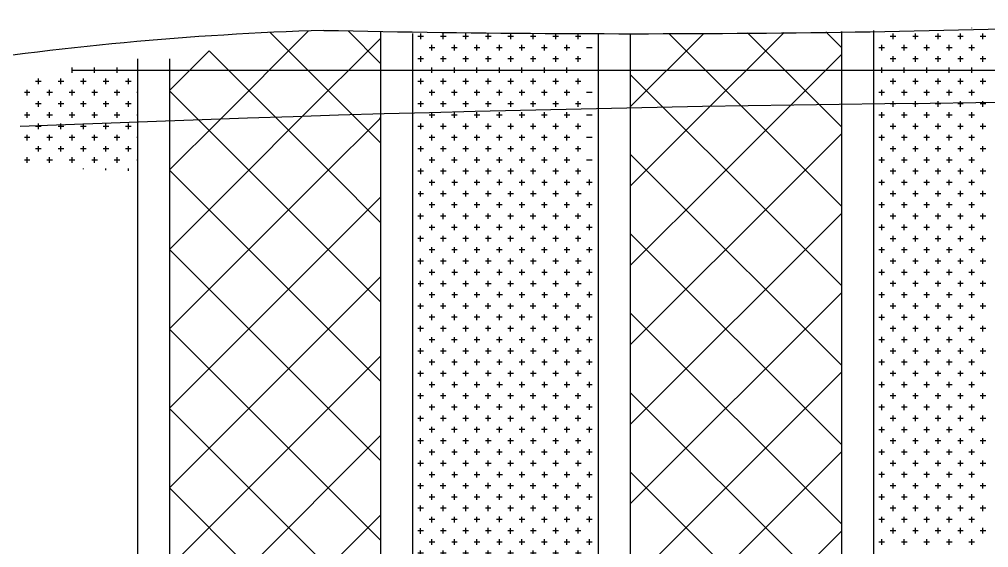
# Model space of a CAD drawing. Header units: inches. Extents: x 18.5 to 61, y 8.5 to 33.3.
# Drawn here: x 34.1902 to 34.6891, y 27.7545 to 28.0267 of the extents above; entities that cross this region are included whole.
import ezdxf

# ---------------------------------------------------------------- set-up
doc = ezdxf.new("R2010")
doc.units = ezdxf.units.IN
doc.header["$MEASUREMENT"] = 0
for name, color, linetype in [('02', 2, 'Continuous'), ('4', 4, 'Continuous'), ('8', 8, 'Continuous')]:
    doc.layers.add(name, color=color, linetype=linetype)

msp = doc.modelspace()

# ---------------------------------------------------------------- hatches: boundary and pattern name
at = {"layer": '8'}
h = msp.add_hatch(dxfattribs=at)
h.set_pattern_fill('CROSS', color=256, scale=0.023152, style=0)
h.set_pattern_definition([(180, (276.7793874, 181.936299), (-0.00578793024, 0.00578793024), [0.00289396512, -0.00868189535]), (90, (276.7779404, 181.934852), (0.00578793024, 0.00578793024), [0.00289396512, -0.00868189535])])
h.paths.add_polyline_path([(34.39261, 27.94621), (34.45108, 27.94524), (34.48817, 27.94498), (34.48817, 27.47433), (34.39261, 27.47433)])

# ---------------------------------------------------------------- linework, layer by layer
at = {"layer": '02'}
for p, q in [((34.68039, 28.02221), (34.68039, 28.02229)), ((34.29297, 27.97465), (34.33909, 28.02077)), ((34.36372, 27.97545), (34.31923, 28.01994)), ((34.33446, 27.97521), (34.37614, 28.01689)), ((34.37614, 28.00396), (34.35936, 28.02074)), ((34.37614, 28.02039), (34.37614, 27.47433)), ((34.39261, 28.01933), (34.39261, 27.47433)), ((34.39823, 28.01787), (34.39534, 28.01787)), ((34.39679, 28.01642), (34.39679, 28.01932)), ((34.40981, 28.01787), (34.40691, 28.01787)), ((34.40836, 28.01642), (34.40836, 28.01932)), ((34.42138, 28.01787), (34.41849, 28.01787)), ((34.41994, 28.01642), (34.41994, 28.01932)), ((34.43296, 28.01787), (34.43007, 28.01787)), ((34.43151, 28.01642), (34.43151, 28.01932)), ((34.44454, 28.01787), (34.44164, 28.01787)), ((34.44309, 28.01642), (34.44309, 28.01932)), ((34.45611, 28.01787), (34.45322, 28.01787)), ((34.45467, 28.01642), (34.45467, 28.01932)), ((34.46769, 28.01787), (34.46479, 28.01787)), ((34.46624, 28.01642), (34.46624, 28.01931)), ((34.47926, 28.01787), (34.47637, 28.01787)), ((34.47782, 28.01642), (34.47782, 28.01927)), ((34.48817, 28.01787), (34.48795, 28.01787)), ((34.48817, 28.01933), (34.48817, 27.47433)), ((34.50465, 27.9817), (34.54242, 28.01947)), ((34.50465, 28.01933), (34.50465, 27.47433)), ((34.56929, 27.97451), (34.52446, 28.01934)), ((34.53793, 27.97405), (34.58386, 28.01998)), ((34.60962, 27.97511), (34.56502, 28.01971)), ((34.61339, 28.01227), (34.6053, 28.02035)), ((34.61339, 28.02052), (34.61339, 27.47433)), ((34.62987, 28.02088), (34.62987, 27.47433)), ((34.64133, 28.01787), (34.63843, 28.01787)), ((34.63988, 28.01642), (34.63988, 28.01932)), ((34.6529, 28.01787), (34.65001, 28.01787)), ((34.65145, 28.01642), (34.65145, 28.01932)), ((34.66448, 28.01787), (34.66158, 28.01787)), ((34.66303, 28.01642), (34.66303, 28.01932)), ((34.67605, 28.01787), (34.67316, 28.01787)), ((34.67461, 28.01642), (34.67461, 28.01932)), ((34.68763, 28.01787), (34.68474, 28.01787)), ((34.68618, 28.01642), (34.68618, 28.01932)), ((34.40402, 28.01208), (34.40113, 28.01208)), ((34.40257, 28.01064), (34.40257, 28.01353)), ((34.4156, 28.01208), (34.4127, 28.01208)), ((34.41415, 28.01064), (34.41415, 28.01353)), ((34.42717, 28.01208), (34.42428, 28.01208)), ((34.42573, 28.01064), (34.42573, 28.01353)), ((34.43875, 28.01208), (34.43585, 28.01208)), ((34.4373, 28.01064), (34.4373, 28.01353)), ((34.45032, 28.01208), (34.44743, 28.01208)), ((34.44888, 28.01064), (34.44888, 28.01353)), ((34.4619, 28.01208), (34.45901, 28.01208)), ((34.46045, 28.01064), (34.46045, 28.01353)), ((34.47348, 28.01208), (34.47058, 28.01208)), ((34.47203, 28.01064), (34.47203, 28.01353)), ((34.48505, 28.01208), (34.48216, 28.01208)), ((34.63554, 28.01208), (34.63264, 28.01208)), ((34.63409, 28.01064), (34.63409, 28.01353)), ((34.64711, 28.01208), (34.64422, 28.01208)), ((34.64567, 28.01064), (34.64567, 28.01353)), ((34.65869, 28.01208), (34.6558, 28.01208)), ((34.65724, 28.01064), (34.65724, 28.01353)), ((34.67027, 28.01208), (34.66737, 28.01208)), ((34.66882, 28.01064), (34.66882, 28.01353)), ((34.68184, 28.01208), (34.67895, 28.01208)), ((34.68039, 28.01064), (34.68039, 28.01353)), ((34.25092, 28.0064), (34.25092, 27.47433)), ((34.26739, 27.99), (34.28782, 28.01043)), ((34.32316, 27.97509), (34.28782, 28.01043)), ((34.39679, 28.00485), (34.39679, 28.00774)), ((34.40836, 28.00485), (34.40836, 28.00774)), ((34.41994, 28.00485), (34.41994, 28.00774)), ((34.43151, 28.00485), (34.43151, 28.00774)), ((34.44309, 28.00485), (34.44309, 28.00774)), ((34.45467, 28.00485), (34.45467, 28.00774)), ((34.46624, 28.00485), (34.46624, 28.00774)), ((34.47782, 28.00485), (34.47782, 28.00774)), ((34.5795, 27.97469), (34.61339, 28.00859)), ((34.63988, 28.00485), (34.63988, 28.00774)), ((34.65145, 28.00485), (34.65145, 28.00774)), ((34.66303, 28.00485), (34.66303, 28.00774)), ((34.67461, 28.00485), (34.67461, 28.00774)), ((34.68618, 28.00485), (34.68618, 28.00774)), ((34.21736, 27.99906), (34.21736, 28.00195)), ((34.22894, 27.99906), (34.22894, 28.00195)), ((34.24051, 27.99906), (34.24051, 28.00195)), ((34.26739, 28.00629), (34.26739, 27.47433)), ((34.39823, 28.00629), (34.39534, 28.00629)), ((34.40257, 27.99906), (34.40257, 28.00195)), ((34.40981, 28.00629), (34.40691, 28.00629)), ((34.41415, 27.99906), (34.41415, 28.00195)), ((34.42138, 28.00629), (34.41849, 28.00629)), ((34.42573, 27.99906), (34.42573, 28.00195)), ((34.43296, 28.00629), (34.43007, 28.00629)), ((34.4373, 27.99906), (34.4373, 28.00195)), ((34.44454, 28.00629), (34.44164, 28.00629)), ((34.44888, 27.99906), (34.44888, 28.00195)), ((34.45611, 28.00629), (34.45322, 28.00629)), ((34.46045, 27.99906), (34.46045, 28.00195)), ((34.46769, 28.00629), (34.46479, 28.00629)), ((34.47203, 27.99906), (34.47203, 28.00195)), ((34.47926, 28.00629), (34.47637, 28.00629)), ((34.48817, 28.00629), (34.48795, 28.00629)), ((34.63409, 27.99906), (34.63409, 28.00195)), ((34.64133, 28.00629), (34.63843, 28.00629)), ((34.64567, 27.99906), (34.64567, 28.00195)), ((34.6529, 28.00629), (34.65001, 28.00629)), ((34.65724, 27.99906), (34.65724, 28.00195)), ((34.66448, 28.00629), (34.66158, 28.00629)), ((34.66882, 27.99906), (34.66882, 28.00195)), ((34.67605, 28.00629), (34.67316, 28.00629)), ((34.68039, 27.99906), (34.68039, 28.00195)), ((34.68763, 28.00629), (34.68474, 28.00629)), ((34.21736, 28.00057), (35.42063, 28.00057)), ((34.52863, 27.97424), (34.50465, 27.99823)), ((34.20144, 27.99472), (34.19855, 27.99472)), ((34.2, 27.99327), (34.2, 27.99617)), ((34.21302, 27.99472), (34.21013, 27.99472)), ((34.21157, 27.99327), (34.21157, 27.99617)), ((34.2246, 27.99472), (34.2217, 27.99472)), ((34.22315, 27.99327), (34.22315, 27.99617)), ((34.23617, 27.99472), (34.23328, 27.99472)), ((34.23472, 27.99327), (34.23472, 27.99617)), ((34.24775, 27.99472), (34.24485, 27.99472)), ((34.2463, 27.99327), (34.2463, 27.99617)), ((34.39823, 27.99472), (34.39534, 27.99472)), ((34.39679, 27.99327), (34.39679, 27.99617)), ((34.40981, 27.99472), (34.40691, 27.99472)), ((34.40836, 27.99327), (34.40836, 27.99617)), ((34.42138, 27.99472), (34.41849, 27.99472)), ((34.41994, 27.99327), (34.41994, 27.99617)), ((34.43296, 27.99472), (34.43007, 27.99472)), ((34.43151, 27.99327), (34.43151, 27.99617)), ((34.44454, 27.99472), (34.44164, 27.99472)), ((34.44309, 27.99327), (34.44309, 27.99617)), ((34.45611, 27.99472), (34.45322, 27.99472)), ((34.45467, 27.99327), (34.45467, 27.99617)), ((34.46769, 27.99472), (34.46479, 27.99472)), ((34.46624, 27.99327), (34.46624, 27.99617)), ((34.47926, 27.99472), (34.47637, 27.99472)), ((34.47782, 27.99327), (34.47782, 27.99617)), ((34.48817, 27.99472), (34.48795, 27.99472)), ((34.64133, 27.99472), (34.63843, 27.99472)), ((34.63988, 27.99327), (34.63988, 27.99617)), ((34.6529, 27.99472), (34.65001, 27.99472)), ((34.65145, 27.99327), (34.65145, 27.99617)), ((34.66448, 27.99472), (34.66158, 27.99472)), ((34.66303, 27.99327), (34.66303, 27.99617)), ((34.67605, 27.99472), (34.67316, 27.99472)), ((34.67461, 27.99327), (34.67461, 27.99617)), ((34.68763, 27.99472), (34.68474, 27.99472)), ((34.68618, 27.99327), (34.68618, 27.99617)), ((34.19566, 27.98893), (34.19276, 27.98893)), ((34.19421, 27.98748), (34.19421, 27.99038)), ((34.20723, 27.98893), (34.20434, 27.98893)), ((34.20578, 27.98748), (34.20578, 27.99038)), ((34.21881, 27.98893), (34.21591, 27.98893)), ((34.21736, 27.98748), (34.21736, 27.99038)), ((34.23038, 27.98893), (34.22749, 27.98893)), ((34.22894, 27.98748), (34.22894, 27.99038)), ((34.24196, 27.98893), (34.23906, 27.98893)), ((34.24051, 27.98748), (34.24051, 27.99038)), ((34.25092, 27.98893), (34.25064, 27.98893)), ((34.28285, 27.97447), (34.26739, 27.98992)), ((34.40402, 27.98893), (34.40113, 27.98893)), ((34.40257, 27.98748), (34.40257, 27.99038)), ((34.4156, 27.98893), (34.4127, 27.98893)), ((34.41415, 27.98748), (34.41415, 27.99038)), ((34.42717, 27.98893), (34.42428, 27.98893)), ((34.42573, 27.98748), (34.42573, 27.99038)), ((34.43875, 27.98893), (34.43585, 27.98893)), ((34.4373, 27.98748), (34.4373, 27.99038)), ((34.45032, 27.98893), (34.44743, 27.98893)), ((34.44888, 27.98748), (34.44888, 27.99038)), ((34.4619, 27.98893), (34.45901, 27.98893)), ((34.46045, 27.98748), (34.46045, 27.99038)), ((34.47348, 27.98893), (34.47058, 27.98893)), ((34.47203, 27.98748), (34.47203, 27.99038)), ((34.48505, 27.98893), (34.48216, 27.98893)), ((34.63554, 27.98893), (34.63264, 27.98893)), ((34.63409, 27.98748), (34.63409, 27.99038)), ((34.64711, 27.98893), (34.64422, 27.98893)), ((34.64567, 27.98748), (34.64567, 27.99038)), ((34.65869, 27.98893), (34.6558, 27.98893)), ((34.65724, 27.98748), (34.65724, 27.99038)), ((34.67027, 27.98893), (34.66737, 27.98893)), ((34.66882, 27.98748), (34.66882, 27.99038)), ((34.68184, 27.98893), (34.67895, 27.98893)), ((34.68039, 27.98748), (34.68039, 27.99038)), ((34.20144, 27.98314), (34.19855, 27.98314)), ((34.2, 27.9817), (34.2, 27.98459)), ((34.21302, 27.98314), (34.21013, 27.98314)), ((34.21157, 27.9817), (34.21157, 27.98459)), ((34.2246, 27.98314), (34.2217, 27.98314)), ((34.22315, 27.9817), (34.22315, 27.98459)), ((34.23617, 27.98314), (34.23328, 27.98314)), ((34.23472, 27.9817), (34.23472, 27.98459)), ((34.24775, 27.98314), (34.24485, 27.98314)), ((34.2463, 27.9817), (34.2463, 27.98459)), ((34.39823, 27.98314), (34.39534, 27.98314)), ((34.39679, 27.9817), (34.39679, 27.98459)), ((34.40981, 27.98314), (34.40691, 27.98314)), ((34.40836, 27.9817), (34.40836, 27.98459)), ((34.42138, 27.98314), (34.41849, 27.98314)), ((34.41994, 27.9817), (34.41994, 27.98459)), ((34.43296, 27.98314), (34.43007, 27.98314)), ((34.43151, 27.9817), (34.43151, 27.98459)), ((34.44454, 27.98314), (34.44164, 27.98314)), ((34.44309, 27.9817), (34.44309, 27.98459)), ((34.45611, 27.98314), (34.45322, 27.98314)), ((34.45467, 27.9817), (34.45467, 27.98459)), ((34.46769, 27.98314), (34.46479, 27.98314)), ((34.46624, 27.9817), (34.46624, 27.98459)), ((34.47926, 27.98314), (34.47637, 27.98314)), ((34.47782, 27.9817), (34.47782, 27.98459)), ((34.48817, 27.98314), (34.48795, 27.98314)), ((34.64133, 27.98314), (34.63843, 27.98314)), ((34.63988, 27.9817), (34.63988, 27.98459)), ((34.6529, 27.98314), (34.65001, 27.98314)), ((34.65145, 27.9817), (34.65145, 27.98459)), ((34.66448, 27.98314), (34.66158, 27.98314)), ((34.66303, 27.9817), (34.66303, 27.98459)), ((34.67605, 27.98314), (34.67316, 27.98314)), ((34.67461, 27.9817), (34.67461, 27.98459)), ((34.68763, 27.98314), (34.68474, 27.98314)), ((34.68618, 27.9817), (34.68618, 27.98459)), ((34.19566, 27.97735), (34.19276, 27.97735)), ((34.19421, 27.97591), (34.19421, 27.9788)), ((34.20723, 27.97735), (34.20434, 27.97735)), ((34.20578, 27.97591), (34.20578, 27.9788)), ((34.21881, 27.97735), (34.21591, 27.97735)), ((34.21736, 27.97591), (34.21736, 27.9788)), ((34.23038, 27.97735), (34.22749, 27.97735)), ((34.22894, 27.97591), (34.22894, 27.9788)), ((34.24196, 27.97735), (34.23906, 27.97735)), ((34.24051, 27.97591), (34.24051, 27.9788)), ((34.25092, 27.97735), (34.25064, 27.97735)), ((34.40402, 27.97735), (34.40113, 27.97735)), ((34.40257, 27.97591), (34.40257, 27.9788)), ((34.4156, 27.97735), (34.4127, 27.97735)), ((34.41415, 27.97591), (34.41415, 27.9788)), ((34.42717, 27.97735), (34.42428, 27.97735)), ((34.42573, 27.97591), (34.42573, 27.9788)), ((34.43875, 27.97735), (34.43585, 27.97735)), ((34.4373, 27.97591), (34.4373, 27.9788)), ((34.45032, 27.97735), (34.44743, 27.97735)), ((34.44888, 27.97591), (34.44888, 27.9788)), ((34.4619, 27.97735), (34.45901, 27.97735)), ((34.46045, 27.97591), (34.46045, 27.9788)), ((34.47348, 27.97735), (34.47058, 27.97735)), ((34.47203, 27.97591), (34.47203, 27.9788)), ((34.48505, 27.97735), (34.48216, 27.97735)), ((34.63554, 27.97735), (34.63264, 27.97735)), ((34.63409, 27.97591), (34.63409, 27.9788)), ((34.64711, 27.97735), (34.64422, 27.97735)), ((34.64567, 27.97591), (34.64567, 27.9788)), ((34.65869, 27.97735), (34.6558, 27.97735)), ((34.65724, 27.97591), (34.65724, 27.9788)), ((34.67027, 27.97735), (34.66737, 27.97735)), ((34.66882, 27.97591), (34.66882, 27.9788)), ((34.68184, 27.97735), (34.67895, 27.97735)), ((34.68039, 27.97591), (34.68039, 27.9788)), ((34.20144, 27.97157), (34.19855, 27.97157)), ((34.2, 27.97012), (34.2, 27.97301)), ((34.21302, 27.97157), (34.21013, 27.97157)), ((34.21157, 27.97012), (34.21157, 27.97301)), ((34.2246, 27.97157), (34.2217, 27.97157)), ((34.22315, 27.97012), (34.22315, 27.97301)), ((34.23617, 27.97157), (34.23328, 27.97157)), ((34.23472, 27.97012), (34.23472, 27.97301)), ((34.24775, 27.97157), (34.24485, 27.97157)), ((34.2463, 27.97012), (34.2463, 27.97301)), ((34.26739, 27.94908), (34.29297, 27.97465)), ((34.30973, 27.94759), (34.28285, 27.97447)), ((34.30688, 27.94764), (34.33446, 27.97521)), ((34.35135, 27.9469), (34.32316, 27.97509)), ((34.34714, 27.94697), (34.37568, 27.9755)), ((34.37614, 27.96304), (34.36372, 27.97545)), ((34.37568, 27.9755), (34.37614, 27.97596)), ((34.39823, 27.97157), (34.39534, 27.97157)), ((34.39679, 27.97012), (34.39679, 27.97301)), ((34.40981, 27.97157), (34.40691, 27.97157)), ((34.40836, 27.97012), (34.40836, 27.97301)), ((34.42138, 27.97157), (34.41849, 27.97157)), ((34.41994, 27.97012), (34.41994, 27.97301)), ((34.43296, 27.97157), (34.43007, 27.97157)), ((34.43151, 27.97012), (34.43151, 27.97301)), ((34.44454, 27.97157), (34.44164, 27.97157)), ((34.44309, 27.97012), (34.44309, 27.97301)), ((34.45611, 27.97157), (34.45322, 27.97157)), ((34.45467, 27.97012), (34.45467, 27.97301)), ((34.46769, 27.97157), (34.46479, 27.97157)), ((34.46624, 27.97012), (34.46624, 27.97301)), ((34.47926, 27.97157), (34.47637, 27.97157)), ((34.47782, 27.97012), (34.47782, 27.97301)), ((34.48817, 27.97157), (34.48795, 27.97157)), ((34.50872, 27.94484), (34.53793, 27.97405)), ((34.55838, 27.9445), (34.52863, 27.97424)), ((34.54937, 27.94456), (34.5795, 27.97469)), ((34.59959, 27.94422), (34.56929, 27.97451)), ((34.61339, 27.97134), (34.60962, 27.97511)), ((34.64133, 27.97157), (34.63843, 27.97157)), ((34.63988, 27.97012), (34.63988, 27.97301)), ((34.6529, 27.97157), (34.65001, 27.97157)), ((34.65145, 27.97012), (34.65145, 27.97301)), ((34.66448, 27.97157), (34.66158, 27.97157)), ((34.66303, 27.97012), (34.66303, 27.97301)), ((34.67605, 27.97157), (34.67316, 27.97157)), ((34.67461, 27.97012), (34.67461, 27.97301)), ((34.68763, 27.97157), (34.68474, 27.97157)), ((34.68618, 27.97012), (34.68618, 27.97301)), ((34.19421, 27.96433), (34.19421, 27.96723)), ((34.20578, 27.96433), (34.20578, 27.96723)), ((34.21736, 27.96433), (34.21736, 27.96723)), ((34.22894, 27.96433), (34.22894, 27.96723)), ((34.24051, 27.96433), (34.24051, 27.96723)), ((34.40257, 27.96433), (34.40257, 27.96723)), ((34.41415, 27.96433), (34.41415, 27.96723)), ((34.42573, 27.96433), (34.42573, 27.96723)), ((34.4373, 27.96433), (34.4373, 27.96723)), ((34.44888, 27.96433), (34.44888, 27.96723)), ((34.46045, 27.96433), (34.46045, 27.96723)), ((34.47203, 27.96433), (34.47203, 27.96723)), ((34.59002, 27.94429), (34.61339, 27.96766)), ((34.63409, 27.96433), (34.63409, 27.96723)), ((34.64567, 27.96433), (34.64567, 27.96723)), ((34.65724, 27.96433), (34.65724, 27.96723)), ((34.66882, 27.96433), (34.66882, 27.96723)), ((34.68039, 27.96433), (34.68039, 27.96723)), ((34.19566, 27.96578), (34.19276, 27.96578)), ((34.2, 27.95854), (34.2, 27.96144)), ((34.20723, 27.96578), (34.20434, 27.96578)), ((34.21157, 27.95854), (34.21157, 27.96144)), ((34.21881, 27.96578), (34.21591, 27.96578)), ((34.22315, 27.95854), (34.22315, 27.96144)), ((34.23038, 27.96578), (34.22749, 27.96578)), ((34.23472, 27.95854), (34.23472, 27.96144)), ((34.24196, 27.96578), (34.23906, 27.96578)), ((34.2463, 27.95854), (34.2463, 27.96144)), ((34.25092, 27.96578), (34.25064, 27.96578)), ((34.39679, 27.95854), (34.39679, 27.96144)), ((34.40402, 27.96578), (34.40113, 27.96578)), ((34.40836, 27.95854), (34.40836, 27.96144)), ((34.4156, 27.96578), (34.4127, 27.96578)), ((34.41994, 27.95854), (34.41994, 27.96144)), ((34.42717, 27.96578), (34.42428, 27.96578)), ((34.43151, 27.95854), (34.43151, 27.96144)), ((34.43875, 27.96578), (34.43585, 27.96578)), ((34.44309, 27.95854), (34.44309, 27.96144)), ((34.45032, 27.96578), (34.44743, 27.96578)), ((34.45467, 27.95854), (34.45467, 27.96144)), ((34.4619, 27.96578), (34.45901, 27.96578)), ((34.46624, 27.95854), (34.46624, 27.96144)), ((34.47348, 27.96578), (34.47058, 27.96578)), ((34.47782, 27.95854), (34.47782, 27.96144)), ((34.48505, 27.96578), (34.48216, 27.96578)), ((34.63554, 27.96578), (34.63264, 27.96578)), ((34.63988, 27.95854), (34.63988, 27.96144)), ((34.64711, 27.96578), (34.64422, 27.96578)), ((34.65145, 27.95854), (34.65145, 27.96144)), ((34.65869, 27.96578), (34.6558, 27.96578)), ((34.66303, 27.95854), (34.66303, 27.96144)), ((34.67027, 27.96578), (34.66737, 27.96578)), ((34.67461, 27.95854), (34.67461, 27.96144)), ((34.68184, 27.96578), (34.67895, 27.96578)), ((34.68618, 27.95854), (34.68618, 27.96144)), ((34.20144, 27.95999), (34.19855, 27.95999)), ((34.21302, 27.95999), (34.21013, 27.95999)), ((34.2246, 27.95999), (34.2217, 27.95999)), ((34.23617, 27.95999), (34.23328, 27.95999)), ((34.24775, 27.95999), (34.24485, 27.95999)), ((34.39823, 27.95999), (34.39534, 27.95999)), ((34.40981, 27.95999), (34.40691, 27.95999)), ((34.42138, 27.95999), (34.41849, 27.95999)), ((34.43296, 27.95999), (34.43007, 27.95999)), ((34.44454, 27.95999), (34.44164, 27.95999)), ((34.45611, 27.95999), (34.45322, 27.95999)), ((34.46769, 27.95999), (34.46479, 27.95999)), ((34.47926, 27.95999), (34.47637, 27.95999)), ((34.48817, 27.95999), (34.48795, 27.95999)), ((34.51717, 27.94478), (34.50465, 27.9573)), ((34.64133, 27.95999), (34.63843, 27.95999)), ((34.6529, 27.95999), (34.65001, 27.95999)), ((34.66448, 27.95999), (34.66158, 27.95999)), ((34.67605, 27.95999), (34.67316, 27.95999)), ((34.68763, 27.95999), (34.68474, 27.95999)), ((34.19566, 27.9542), (34.19276, 27.9542)), ((34.19421, 27.95276), (34.19421, 27.95565)), ((34.20723, 27.9542), (34.20434, 27.9542)), ((34.20578, 27.95276), (34.20578, 27.95565)), ((34.21881, 27.9542), (34.21591, 27.9542)), ((34.21736, 27.95276), (34.21736, 27.95565)), ((34.23038, 27.9542), (34.22749, 27.9542)), ((34.22894, 27.95276), (34.22894, 27.95565)), ((34.24196, 27.9542), (34.23906, 27.9542)), ((34.24051, 27.95276), (34.24051, 27.95565)), ((34.25092, 27.9542), (34.25064, 27.9542)), ((34.40402, 27.9542), (34.40113, 27.9542)), ((34.40257, 27.95276), (34.40257, 27.95565)), ((34.4156, 27.9542), (34.4127, 27.9542)), ((34.41415, 27.95276), (34.41415, 27.95565)), ((34.42717, 27.9542), (34.42428, 27.9542)), ((34.42573, 27.95276), (34.42573, 27.95565)), ((34.43875, 27.9542), (34.43585, 27.9542)), ((34.4373, 27.95276), (34.4373, 27.95565)), ((34.45032, 27.9542), (34.44743, 27.9542)), ((34.44888, 27.95276), (34.44888, 27.95565)), ((34.4619, 27.9542), (34.45901, 27.9542)), ((34.46045, 27.95276), (34.46045, 27.95565)), ((34.47348, 27.9542), (34.47058, 27.9542)), ((34.47203, 27.95276), (34.47203, 27.95565)), ((34.48505, 27.9542), (34.48216, 27.9542)), ((34.63554, 27.9542), (34.63264, 27.9542)), ((34.63409, 27.95276), (34.63409, 27.95565)), ((34.64711, 27.9542), (34.64422, 27.9542)), ((34.64567, 27.95276), (34.64567, 27.95565)), ((34.65869, 27.9542), (34.6558, 27.9542)), ((34.65724, 27.95276), (34.65724, 27.95565)), ((34.67027, 27.9542), (34.66737, 27.9542)), ((34.66882, 27.95276), (34.66882, 27.95565)), ((34.68184, 27.9542), (34.67895, 27.9542)), ((34.68039, 27.95276), (34.68039, 27.95565)), ((34.22315, 27.9495), (34.22315, 27.94986)), ((34.23472, 27.94901), (34.23472, 27.94986)), ((34.2463, 27.94865), (34.2463, 27.94986)), ((34.26811, 27.94828), (34.26739, 27.949)), ((34.26739, 27.90815), (34.30688, 27.94764)), ((34.26739, 27.86722), (34.34714, 27.94697)), ((34.37614, 27.84025), (34.26811, 27.94828)), ((34.37614, 27.88118), (34.30973, 27.94759)), ((34.37614, 27.92211), (34.35135, 27.9469)), ((34.39823, 27.94842), (34.39534, 27.94842)), ((34.39679, 27.94697), (34.39679, 27.94986)), ((34.40981, 27.94842), (34.40691, 27.94842)), ((34.40836, 27.94697), (34.40836, 27.94986)), ((34.42138, 27.94842), (34.41849, 27.94842)), ((34.41994, 27.94697), (34.41994, 27.94986)), ((34.43296, 27.94842), (34.43007, 27.94842)), ((34.43151, 27.94697), (34.43151, 27.94986)), ((34.44454, 27.94842), (34.44164, 27.94842)), ((34.44309, 27.94697), (34.44309, 27.94986)), ((34.45611, 27.94842), (34.45322, 27.94842)), ((34.45467, 27.94697), (34.45467, 27.94986)), ((34.46769, 27.94842), (34.46479, 27.94842)), ((34.46624, 27.94697), (34.46624, 27.94986)), ((34.47926, 27.94842), (34.47637, 27.94842)), ((34.47782, 27.94697), (34.47782, 27.94986)), ((34.48817, 27.94842), (34.48795, 27.94842)), ((34.64133, 27.94842), (34.63843, 27.94842)), ((34.63988, 27.94697), (34.63988, 27.94986)), ((34.6529, 27.94842), (34.65001, 27.94842)), ((34.65145, 27.94697), (34.65145, 27.94986)), ((34.66448, 27.94842), (34.66158, 27.94842)), ((34.66303, 27.94697), (34.66303, 27.94986)), ((34.67605, 27.94842), (34.67316, 27.94842)), ((34.67461, 27.94697), (34.67461, 27.94986)), ((34.68763, 27.94842), (34.68474, 27.94842)), ((34.68618, 27.94697), (34.68618, 27.94986)), ((34.50465, 27.94077), (34.50872, 27.94484)), ((34.50465, 27.89984), (34.54937, 27.94456)), ((34.50465, 27.85892), (34.59002, 27.94429)), ((34.61339, 27.84856), (34.51717, 27.94478)), ((34.61339, 27.88949), (34.55838, 27.9445)), ((34.61339, 27.93041), (34.59959, 27.94422)), ((34.63554, 27.94263), (34.63264, 27.94263)), ((34.63409, 27.94118), (34.63409, 27.94407)), ((34.64711, 27.94263), (34.64422, 27.94263)), ((34.64567, 27.94118), (34.64567, 27.94407)), ((34.65869, 27.94263), (34.6558, 27.94263)), ((34.65724, 27.94118), (34.65724, 27.94407)), ((34.67027, 27.94263), (34.66737, 27.94263)), ((34.66882, 27.94118), (34.66882, 27.94407)), ((34.68184, 27.94263), (34.67895, 27.94263)), ((34.68039, 27.94118), (34.68039, 27.94407)), ((34.64133, 27.93684), (34.63843, 27.93684)), ((34.63988, 27.93539), (34.63988, 27.93829)), ((34.6529, 27.93684), (34.65001, 27.93684)), ((34.65145, 27.93539), (34.65145, 27.93829)), ((34.66448, 27.93684), (34.66158, 27.93684)), ((34.66303, 27.93539), (34.66303, 27.93829)), ((34.67605, 27.93684), (34.67316, 27.93684)), ((34.67461, 27.93539), (34.67461, 27.93829)), ((34.68763, 27.93684), (34.68474, 27.93684)), ((34.68618, 27.93539), (34.68618, 27.93829)), ((34.26739, 27.82629), (34.37614, 27.93504)), ((34.63409, 27.9296), (34.63409, 27.9325)), ((34.64567, 27.9296), (34.64567, 27.9325)), ((34.65724, 27.9296), (34.65724, 27.9325)), ((34.66882, 27.9296), (34.66882, 27.9325)), ((34.68039, 27.9296), (34.68039, 27.9325)), ((34.50465, 27.81799), (34.61339, 27.92673)), ((34.63554, 27.93105), (34.63264, 27.93105)), ((34.63988, 27.92382), (34.63988, 27.92671)), ((34.64711, 27.93105), (34.64422, 27.93105)), ((34.65145, 27.92382), (34.65145, 27.92671)), ((34.65869, 27.93105), (34.6558, 27.93105)), ((34.66303, 27.92382), (34.66303, 27.92671)), ((34.67027, 27.93105), (34.66737, 27.93105)), ((34.67461, 27.92382), (34.67461, 27.92671)), ((34.68184, 27.93105), (34.67895, 27.93105)), ((34.68618, 27.92382), (34.68618, 27.92671)), ((34.64133, 27.92526), (34.63843, 27.92526)), ((34.6529, 27.92526), (34.65001, 27.92526)), ((34.66448, 27.92526), (34.66158, 27.92526)), ((34.67605, 27.92526), (34.67316, 27.92526)), ((34.68763, 27.92526), (34.68474, 27.92526)), ((34.63554, 27.91948), (34.63264, 27.91948)), ((34.63409, 27.91803), (34.63409, 27.92092)), ((34.64711, 27.91948), (34.64422, 27.91948)), ((34.64567, 27.91803), (34.64567, 27.92092)), ((34.65869, 27.91948), (34.6558, 27.91948)), ((34.65724, 27.91803), (34.65724, 27.92092)), ((34.67027, 27.91948), (34.66737, 27.91948)), ((34.66882, 27.91803), (34.66882, 27.92092)), ((34.68184, 27.91948), (34.67895, 27.91948)), ((34.68039, 27.91803), (34.68039, 27.92092)), ((34.61339, 27.80763), (34.50465, 27.91637)), ((34.64133, 27.91369), (34.63843, 27.91369)), ((34.63988, 27.91224), (34.63988, 27.91513)), ((34.6529, 27.91369), (34.65001, 27.91369)), ((34.65145, 27.91224), (34.65145, 27.91513)), ((34.66448, 27.91369), (34.66158, 27.91369)), ((34.66303, 27.91224), (34.66303, 27.91513)), ((34.67605, 27.91369), (34.67316, 27.91369)), ((34.67461, 27.91224), (34.67461, 27.91513)), ((34.68763, 27.91369), (34.68474, 27.91369)), ((34.68618, 27.91224), (34.68618, 27.91513)), ((34.37614, 27.79933), (34.26739, 27.90807)), ((34.63554, 27.9079), (34.63264, 27.9079)), ((34.63409, 27.90645), (34.63409, 27.90935)), ((34.64711, 27.9079), (34.64422, 27.9079)), ((34.64567, 27.90645), (34.64567, 27.90935)), ((34.65869, 27.9079), (34.6558, 27.9079)), ((34.65724, 27.90645), (34.65724, 27.90935)), ((34.67027, 27.9079), (34.66737, 27.9079)), ((34.66882, 27.90645), (34.66882, 27.90935)), ((34.68184, 27.9079), (34.67895, 27.9079)), ((34.68039, 27.90645), (34.68039, 27.90935)), ((34.64133, 27.90211), (34.63843, 27.90211)), ((34.63988, 27.90066), (34.63988, 27.90356)), ((34.6529, 27.90211), (34.65001, 27.90211)), ((34.65145, 27.90066), (34.65145, 27.90356)), ((34.66448, 27.90211), (34.66158, 27.90211)), ((34.66303, 27.90066), (34.66303, 27.90356)), ((34.67605, 27.90211), (34.67316, 27.90211)), ((34.67461, 27.90066), (34.67461, 27.90356)), ((34.68763, 27.90211), (34.68474, 27.90211)), ((34.68618, 27.90066), (34.68618, 27.90356)), ((34.63409, 27.89488), (34.63409, 27.89777)), ((34.64567, 27.89488), (34.64567, 27.89777)), ((34.65724, 27.89488), (34.65724, 27.89777)), ((34.66882, 27.89488), (34.66882, 27.89777)), ((34.68039, 27.89488), (34.68039, 27.89777)), ((34.26739, 27.78537), (34.37614, 27.89411)), ((34.63554, 27.89632), (34.63264, 27.89632)), ((34.63988, 27.88909), (34.63988, 27.89198)), ((34.64711, 27.89632), (34.64422, 27.89632)), ((34.65145, 27.88909), (34.65145, 27.89198)), ((34.65869, 27.89632), (34.6558, 27.89632)), ((34.66303, 27.88909), (34.66303, 27.89198)), ((34.67027, 27.89632), (34.66737, 27.89632)), ((34.67461, 27.88909), (34.67461, 27.89198)), ((34.68184, 27.89632), (34.67895, 27.89632)), ((34.68618, 27.88909), (34.68618, 27.89198)), ((34.64133, 27.89054), (34.63843, 27.89054)), ((34.6529, 27.89054), (34.65001, 27.89054)), ((34.66448, 27.89054), (34.66158, 27.89054)), ((34.67605, 27.89054), (34.67316, 27.89054)), ((34.68763, 27.89054), (34.68474, 27.89054)), ((34.50465, 27.77706), (34.61339, 27.88581)), ((34.63554, 27.88475), (34.63264, 27.88475)), ((34.63409, 27.8833), (34.63409, 27.88619)), ((34.64711, 27.88475), (34.64422, 27.88475)), ((34.64567, 27.8833), (34.64567, 27.88619)), ((34.65869, 27.88475), (34.6558, 27.88475)), ((34.65724, 27.8833), (34.65724, 27.88619)), ((34.67027, 27.88475), (34.66737, 27.88475)), ((34.66882, 27.8833), (34.66882, 27.88619)), ((34.68184, 27.88475), (34.67895, 27.88475)), ((34.68039, 27.8833), (34.68039, 27.88619)), ((34.64133, 27.87896), (34.63843, 27.87896)), ((34.63988, 27.87751), (34.63988, 27.88041)), ((34.6529, 27.87896), (34.65001, 27.87896)), ((34.65145, 27.87751), (34.65145, 27.88041)), ((34.66448, 27.87896), (34.66158, 27.87896)), ((34.66303, 27.87751), (34.66303, 27.88041)), ((34.67605, 27.87896), (34.67316, 27.87896)), ((34.67461, 27.87751), (34.67461, 27.88041)), ((34.68763, 27.87896), (34.68474, 27.87896)), ((34.68618, 27.87751), (34.68618, 27.88041)), ((34.61339, 27.7667), (34.50465, 27.87545)), ((34.63554, 27.87317), (34.63264, 27.87317)), ((34.63409, 27.87172), (34.63409, 27.87462)), ((34.64711, 27.87317), (34.64422, 27.87317)), ((34.64567, 27.87172), (34.64567, 27.87462)), ((34.65869, 27.87317), (34.6558, 27.87317)), ((34.65724, 27.87172), (34.65724, 27.87462)), ((34.67027, 27.87317), (34.66737, 27.87317)), ((34.66882, 27.87172), (34.66882, 27.87462)), ((34.68184, 27.87317), (34.67895, 27.87317)), ((34.68039, 27.87172), (34.68039, 27.87462)), ((34.37614, 27.7584), (34.26739, 27.86714)), ((34.64133, 27.86738), (34.63843, 27.86738)), ((34.63988, 27.86594), (34.63988, 27.86883)), ((34.6529, 27.86738), (34.65001, 27.86738)), ((34.65145, 27.86594), (34.65145, 27.86883)), ((34.66448, 27.86738), (34.66158, 27.86738)), ((34.66303, 27.86594), (34.66303, 27.86883)), ((34.67605, 27.86738), (34.67316, 27.86738)), ((34.67461, 27.86594), (34.67461, 27.86883)), ((34.68763, 27.86738), (34.68474, 27.86738)), ((34.68618, 27.86594), (34.68618, 27.86883)), ((34.63409, 27.86015), (34.63409, 27.86304)), ((34.64567, 27.86015), (34.64567, 27.86304)), ((34.65724, 27.86015), (34.65724, 27.86304)), ((34.66882, 27.86015), (34.66882, 27.86304)), ((34.68039, 27.86015), (34.68039, 27.86304)), ((34.63554, 27.8616), (34.63264, 27.8616)), ((34.63988, 27.85436), (34.63988, 27.85726)), ((34.64711, 27.8616), (34.64422, 27.8616)), ((34.65145, 27.85436), (34.65145, 27.85726)), ((34.65869, 27.8616), (34.6558, 27.8616)), ((34.66303, 27.85436), (34.66303, 27.85726)), ((34.67027, 27.8616), (34.66737, 27.8616)), ((34.67461, 27.85436), (34.67461, 27.85726)), ((34.68184, 27.8616), (34.67895, 27.8616)), ((34.68618, 27.85436), (34.68618, 27.85726)), ((34.26739, 27.74444), (34.37614, 27.85318)), ((34.64133, 27.85581), (34.63843, 27.85581)), ((34.6529, 27.85581), (34.65001, 27.85581)), ((34.66448, 27.85581), (34.66158, 27.85581)), ((34.67605, 27.85581), (34.67316, 27.85581)), ((34.68763, 27.85581), (34.68474, 27.85581)), ((34.63554, 27.85002), (34.63264, 27.85002)), ((34.63409, 27.84857), (34.63409, 27.85147)), ((34.64711, 27.85002), (34.64422, 27.85002)), ((34.64567, 27.84857), (34.64567, 27.85147)), ((34.65869, 27.85002), (34.6558, 27.85002)), ((34.65724, 27.84857), (34.65724, 27.85147)), ((34.67027, 27.85002), (34.66737, 27.85002)), ((34.66882, 27.84857), (34.66882, 27.85147)), ((34.68184, 27.85002), (34.67895, 27.85002)), ((34.68039, 27.84857), (34.68039, 27.85147)), ((34.50465, 27.73614), (34.61339, 27.84488)), ((34.64133, 27.84423), (34.63843, 27.84423)), ((34.63988, 27.84279), (34.63988, 27.84568)), ((34.6529, 27.84423), (34.65001, 27.84423)), ((34.65145, 27.84279), (34.65145, 27.84568)), ((34.66448, 27.84423), (34.66158, 27.84423)), ((34.66303, 27.84279), (34.66303, 27.84568)), ((34.67605, 27.84423), (34.67316, 27.84423)), ((34.67461, 27.84279), (34.67461, 27.84568)), ((34.68763, 27.84423), (34.68474, 27.84423)), ((34.68618, 27.84279), (34.68618, 27.84568)), ((34.63554, 27.83844), (34.63264, 27.83844)), ((34.63409, 27.837), (34.63409, 27.83989)), ((34.64711, 27.83844), (34.64422, 27.83844)), ((34.64567, 27.837), (34.64567, 27.83989)), ((34.65869, 27.83844), (34.6558, 27.83844)), ((34.65724, 27.837), (34.65724, 27.83989)), ((34.67027, 27.83844), (34.66737, 27.83844)), ((34.66882, 27.837), (34.66882, 27.83989)), ((34.68184, 27.83844), (34.67895, 27.83844)), ((34.68039, 27.837), (34.68039, 27.83989)), ((34.61339, 27.72578), (34.50465, 27.83452)), ((34.64133, 27.83266), (34.63843, 27.83266)), ((34.63988, 27.83121), (34.63988, 27.8341)), ((34.6529, 27.83266), (34.65001, 27.83266)), ((34.65145, 27.83121), (34.65145, 27.8341)), ((34.66448, 27.83266), (34.66158, 27.83266)), ((34.66303, 27.83121), (34.66303, 27.8341)), ((34.67605, 27.83266), (34.67316, 27.83266)), ((34.67461, 27.83121), (34.67461, 27.8341)), ((34.68763, 27.83266), (34.68474, 27.83266)), ((34.68618, 27.83121), (34.68618, 27.8341)), ((34.63554, 27.82687), (34.63264, 27.82687)), ((34.63409, 27.82542), (34.63409, 27.82832)), ((34.64711, 27.82687), (34.64422, 27.82687)), ((34.64567, 27.82542), (34.64567, 27.82832)), ((34.65869, 27.82687), (34.6558, 27.82687)), ((34.65724, 27.82542), (34.65724, 27.82832)), ((34.67027, 27.82687), (34.66737, 27.82687)), ((34.66882, 27.82542), (34.66882, 27.82832)), ((34.68184, 27.82687), (34.67895, 27.82687)), ((34.68039, 27.82542), (34.68039, 27.82832)), ((34.37614, 27.71747), (34.26739, 27.82622)), ((34.63988, 27.81963), (34.63988, 27.82253)), ((34.65145, 27.81963), (34.65145, 27.82253)), ((34.66303, 27.81963), (34.66303, 27.82253)), ((34.67461, 27.81963), (34.67461, 27.82253)), ((34.68618, 27.81963), (34.68618, 27.82253)), ((34.64133, 27.82108), (34.63843, 27.82108)), ((34.6529, 27.82108), (34.65001, 27.82108)), ((34.66448, 27.82108), (34.66158, 27.82108)), ((34.67605, 27.82108), (34.67316, 27.82108)), ((34.68763, 27.82108), (34.68474, 27.82108)), ((34.26739, 27.70351), (34.37614, 27.81226)), ((34.63554, 27.81529), (34.63264, 27.81529)), ((34.63409, 27.81385), (34.63409, 27.81674)), ((34.64711, 27.81529), (34.64422, 27.81529)), ((34.64567, 27.81385), (34.64567, 27.81674)), ((34.65869, 27.81529), (34.6558, 27.81529)), ((34.65724, 27.81385), (34.65724, 27.81674)), ((34.67027, 27.81529), (34.66737, 27.81529)), ((34.66882, 27.81385), (34.66882, 27.81674)), ((34.68184, 27.81529), (34.67895, 27.81529)), ((34.68039, 27.81385), (34.68039, 27.81674)), ((34.64133, 27.8095), (34.63843, 27.8095)), ((34.63988, 27.80806), (34.63988, 27.81095)), ((34.6529, 27.8095), (34.65001, 27.8095)), ((34.65145, 27.80806), (34.65145, 27.81095)), ((34.66448, 27.8095), (34.66158, 27.8095)), ((34.66303, 27.80806), (34.66303, 27.81095)), ((34.67605, 27.8095), (34.67316, 27.8095)), ((34.67461, 27.80806), (34.67461, 27.81095)), ((34.68763, 27.8095), (34.68474, 27.8095)), ((34.68618, 27.80806), (34.68618, 27.81095)), ((34.50465, 27.69521), (34.61339, 27.80395)), ((34.63554, 27.80372), (34.63264, 27.80372)), ((34.63409, 27.80227), (34.63409, 27.80516)), ((34.64711, 27.80372), (34.64422, 27.80372)), ((34.64567, 27.80227), (34.64567, 27.80516)), ((34.65869, 27.80372), (34.6558, 27.80372)), ((34.65724, 27.80227), (34.65724, 27.80516)), ((34.67027, 27.80372), (34.66737, 27.80372)), ((34.66882, 27.80227), (34.66882, 27.80516)), ((34.68184, 27.80372), (34.67895, 27.80372)), ((34.68039, 27.80227), (34.68039, 27.80516)), ((34.64133, 27.79793), (34.63843, 27.79793)), ((34.63988, 27.79648), (34.63988, 27.79938)), ((34.6529, 27.79793), (34.65001, 27.79793)), ((34.65145, 27.79648), (34.65145, 27.79938)), ((34.66448, 27.79793), (34.66158, 27.79793)), ((34.66303, 27.79648), (34.66303, 27.79938)), ((34.67605, 27.79793), (34.67316, 27.79793)), ((34.67461, 27.79648), (34.67461, 27.79938)), ((34.68763, 27.79793), (34.68474, 27.79793)), ((34.68618, 27.79648), (34.68618, 27.79938)), ((34.61339, 27.68485), (34.50465, 27.79359)), ((34.63554, 27.79214), (34.63264, 27.79214)), ((34.63409, 27.79069), (34.63409, 27.79359)), ((34.64711, 27.79214), (34.64422, 27.79214)), ((34.64567, 27.79069), (34.64567, 27.79359)), ((34.65869, 27.79214), (34.6558, 27.79214)), ((34.65724, 27.79069), (34.65724, 27.79359)), ((34.67027, 27.79214), (34.66737, 27.79214)), ((34.66882, 27.79069), (34.66882, 27.79359)), ((34.68184, 27.79214), (34.67895, 27.79214)), ((34.68039, 27.79069), (34.68039, 27.79359)), ((34.63988, 27.78491), (34.63988, 27.7878)), ((34.65145, 27.78491), (34.65145, 27.7878)), ((34.66303, 27.78491), (34.66303, 27.7878)), ((34.67461, 27.78491), (34.67461, 27.7878)), ((34.68618, 27.78491), (34.68618, 27.7878)), ((34.37614, 27.67655), (34.26739, 27.78529)), ((34.63409, 27.77912), (34.63409, 27.78201)), ((34.64133, 27.78635), (34.63843, 27.78635)), ((34.64567, 27.77912), (34.64567, 27.78201)), ((34.6529, 27.78635), (34.65001, 27.78635)), ((34.65724, 27.77912), (34.65724, 27.78201)), ((34.66448, 27.78635), (34.66158, 27.78635)), ((34.66882, 27.77912), (34.66882, 27.78201)), ((34.67605, 27.78635), (34.67316, 27.78635)), ((34.68039, 27.77912), (34.68039, 27.78201)), ((34.68763, 27.78635), (34.68474, 27.78635)), ((34.63554, 27.78057), (34.63264, 27.78057)), ((34.64711, 27.78057), (34.64422, 27.78057)), ((34.65869, 27.78057), (34.6558, 27.78057)), ((34.67027, 27.78057), (34.66737, 27.78057)), ((34.68184, 27.78057), (34.67895, 27.78057)), ((34.64133, 27.77478), (34.63843, 27.77478)), ((34.63988, 27.77333), (34.63988, 27.77622)), ((34.6529, 27.77478), (34.65001, 27.77478)), ((34.65145, 27.77333), (34.65145, 27.77622)), ((34.66448, 27.77478), (34.66158, 27.77478)), ((34.66303, 27.77333), (34.66303, 27.77622)), ((34.67605, 27.77478), (34.67316, 27.77478)), ((34.67461, 27.77333), (34.67461, 27.77622)), ((34.68763, 27.77478), (34.68474, 27.77478)), ((34.68618, 27.77333), (34.68618, 27.77622)), ((34.26739, 27.66259), (34.37614, 27.77133)), ((34.63554, 27.76899), (34.63264, 27.76899)), ((34.63409, 27.76754), (34.63409, 27.77044)), ((34.64711, 27.76899), (34.64422, 27.76899)), ((34.64567, 27.76754), (34.64567, 27.77044)), ((34.65869, 27.76899), (34.6558, 27.76899)), ((34.65724, 27.76754), (34.65724, 27.77044)), ((34.67027, 27.76899), (34.66737, 27.76899)), ((34.66882, 27.76754), (34.66882, 27.77044)), ((34.68184, 27.76899), (34.67895, 27.76899)), ((34.68039, 27.76754), (34.68039, 27.77044)), ((34.50465, 27.65428), (34.61339, 27.76303)), ((34.64133, 27.7632), (34.63843, 27.7632)), ((34.63988, 27.76175), (34.63988, 27.76465)), ((34.6529, 27.7632), (34.65001, 27.7632)), ((34.65145, 27.76175), (34.65145, 27.76465)), ((34.66448, 27.7632), (34.66158, 27.7632)), ((34.66303, 27.76175), (34.66303, 27.76465)), ((34.67605, 27.7632), (34.67316, 27.7632)), ((34.67461, 27.76175), (34.67461, 27.76465)), ((34.68763, 27.7632), (34.68474, 27.7632)), ((34.68618, 27.76175), (34.68618, 27.76465)), ((34.63554, 27.75741), (34.63264, 27.75741)), ((34.63409, 27.75597), (34.63409, 27.75886)), ((34.64711, 27.75741), (34.64422, 27.75741)), ((34.64567, 27.75597), (34.64567, 27.75886)), ((34.65869, 27.75741), (34.6558, 27.75741)), ((34.65724, 27.75597), (34.65724, 27.75886)), ((34.67027, 27.75741), (34.66737, 27.75741)), ((34.66882, 27.75597), (34.66882, 27.75886)), ((34.68184, 27.75741), (34.67895, 27.75741)), ((34.68039, 27.75597), (34.68039, 27.75886))]:
    msp.add_line(p, q, dxfattribs=at)
at = {"layer": '4'}
for centre, radius, start, end in [((34.50541, 35.30072), 7.28141, 268.752064, 272.579701), ((34.39916, 26.35836), 1.6635, 91.80254, 98.88675), ((34.82083, 12.48817), 15.4961, 86.786365, 92.331052)]:
    msp.add_arc(centre, radius, start, end, dxfattribs=at)

doc.saveas('drawing.dxf')
